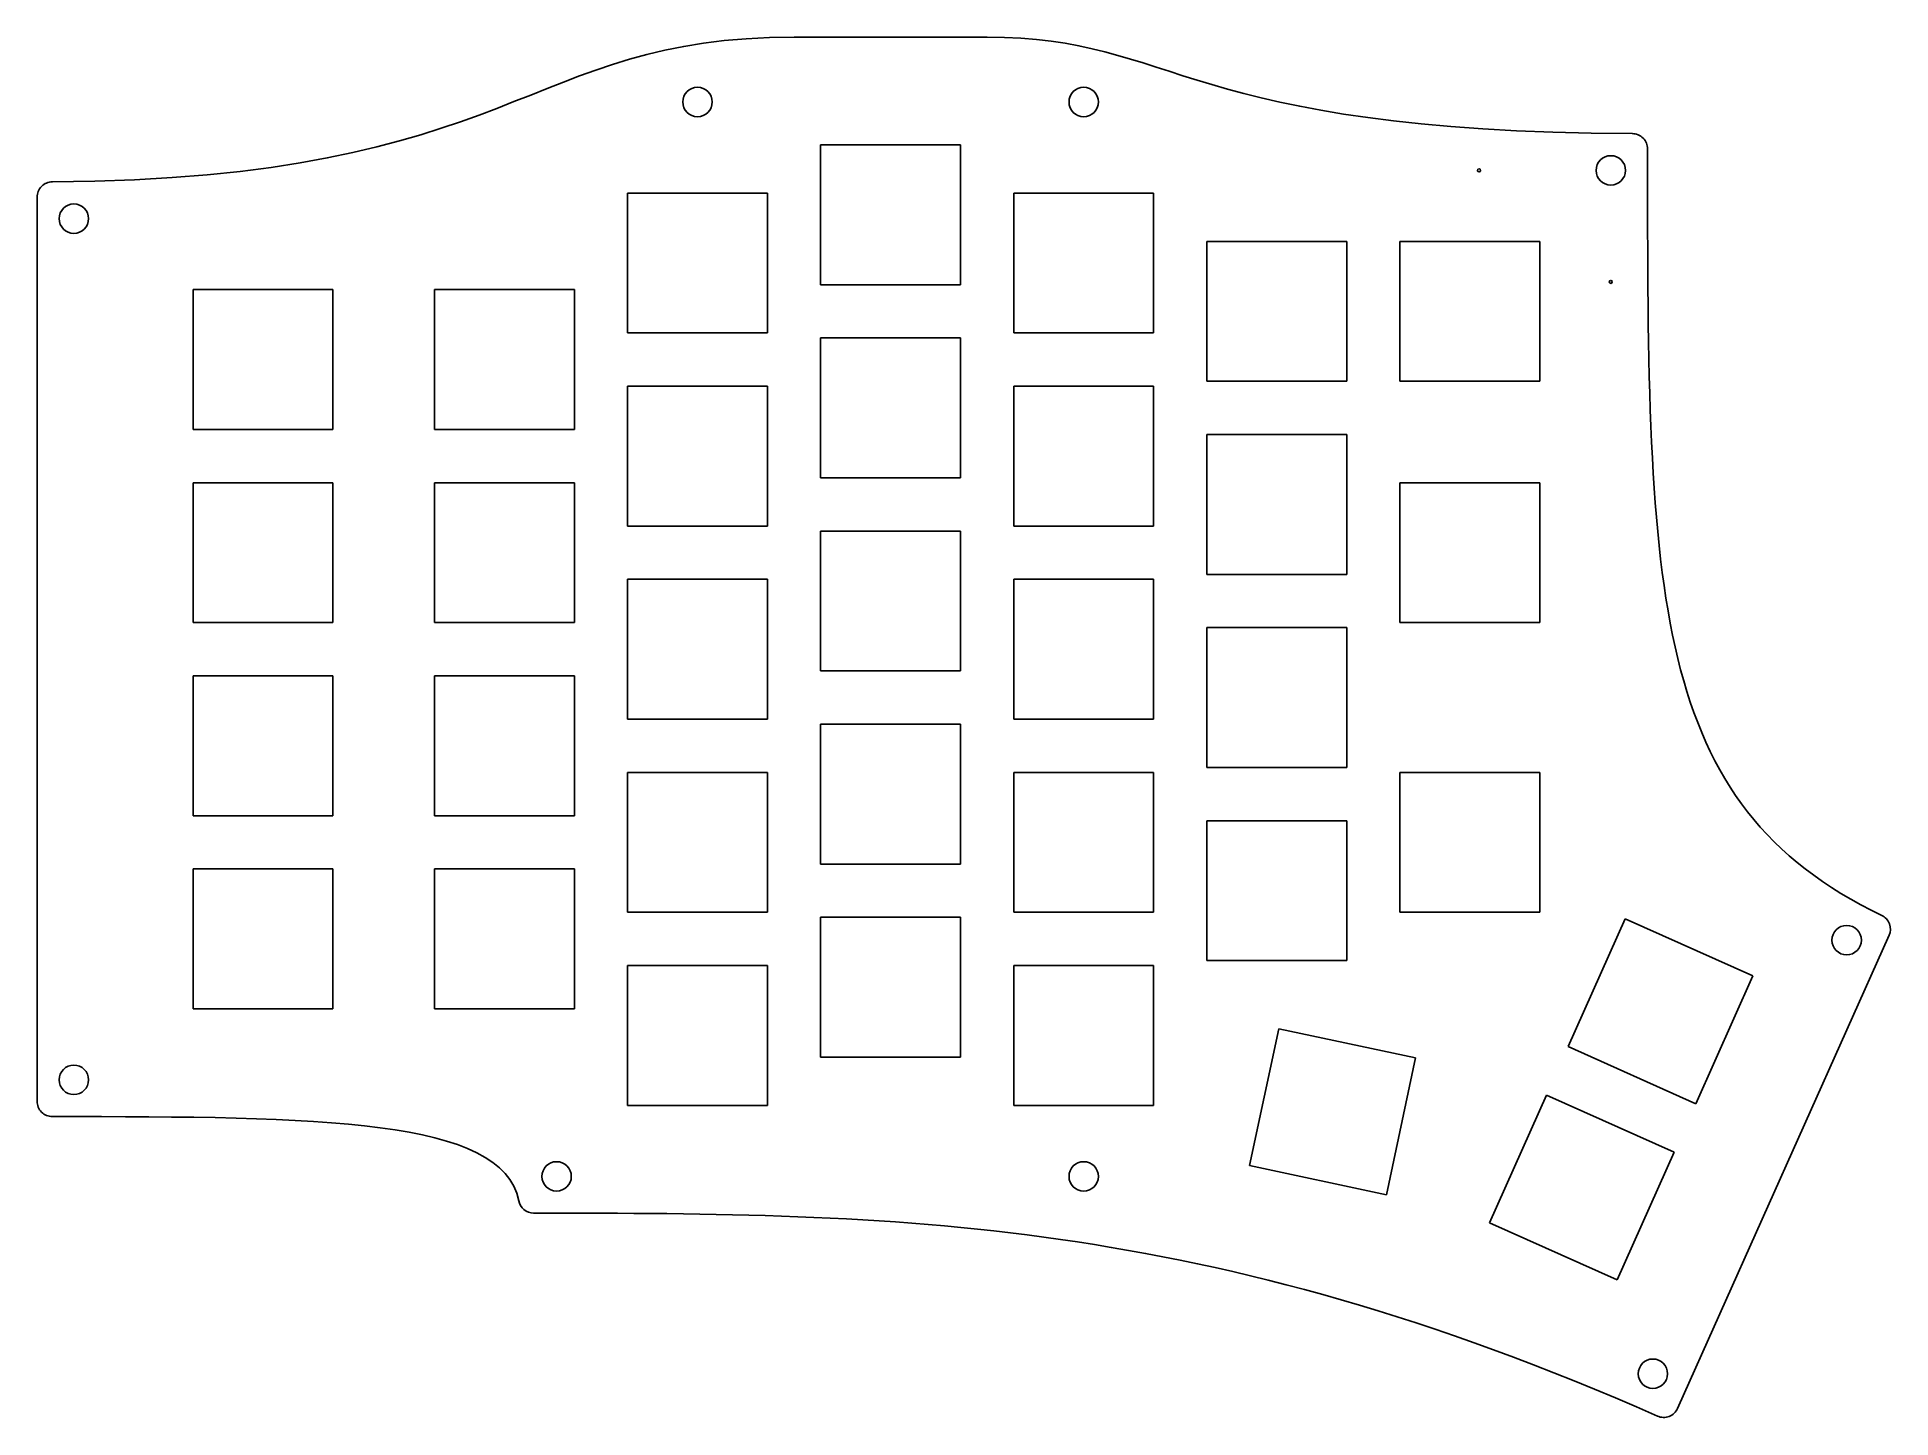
# Model space of a CAD drawing. Extents: x -8 to 175, y -38 to 98.
import ezdxf

# ---------------------------------------------------------------- set-up
doc = ezdxf.new("R2010")
doc.units = 0
doc.layers.add('Body001', color=7, linetype='CONTINUOUS')

msp = doc.modelspace()

# ---------------------------------------------------------------- linework, layer by layer
at = {"layer": 'Body001'}
for p, q in [((85.725, 98.4875), (66.675, 98.4875)), ((66.675, 98.4875), (66.675, 98.4875, 3)), ((85.725, 98.4875), (66.675, 98.4875)), ((85.725, 98.4875, 3), (66.675, 98.4875, 3)), ((85.725, 98.4875, 3), (66.675, 98.4875, 3)), ((66.675, 98.4875), (66.675, 98.4875, 3)), ((85.725, 98.4875), (85.725, 98.4875, 3)), ((85.725, 98.4875), (85.725, 98.4875, 3)), ((58.6, 92.085), (58.6, 92.085, 3)), ((58.6, 92.085), (58.6, 92.085, 3)), ((96.7, 92.085), (96.7, 92.085, 3)), ((96.7, 92.085), (96.7, 92.085, 3)), ((69.3, 74.0625), (69.3, 87.8625)), ((69.3, 87.8625), (83.1, 87.8625)), ((69.3, 74.0625, 3), (69.3, 87.8625, 3)), ((69.3, 87.8625, 3), (83.1, 87.8625, 3)), ((69.3, 74.0625, 3), (69.3, 87.8625, 3)), ((69.3, 87.8625, 3), (69.3, 87.8625)), ((69.3, 74.0625), (69.3, 87.8625)), ((69.3, 87.8625, 3), (83.1, 87.8625, 3)), ((69.3, 87.8625), (83.1, 87.8625)), ((69.3, 87.8625, 3), (69.3, 87.8625)), ((83.1, 87.8625), (83.1, 74.0625)), ((83.1, 87.8625, 3), (83.1, 74.0625, 3)), ((83.1, 87.8625, 3), (83.1, 87.8625)), ((83.1, 87.8625, 3), (83.1, 74.0625, 3)), ((83.1, 87.8625), (83.1, 74.0625)), ((83.1, 87.8625, 3), (83.1, 87.8625)), ((134.4, 85.3375), (134.4, 85.3375, 3)), ((134.4, 85.3375), (134.4, 85.3375, 3)), ((148.7, 85.3375), (148.7, 85.3375, 3)), ((148.7, 85.3375), (148.7, 85.3375, 3)), ((-8, 82.7048), (-8, -6.50005)), ((-8, 82.7048, 3), (-8, -6.50005, 3)), ((-8, 82.7048), (-8, -6.50005)), ((-8, 82.7048, 3), (-8, -6.50005, 3)), ((50.25, 83.1), (64.05, 83.1)), ((50.25, 69.3), (50.25, 83.1)), ((50.25, 83.1, 3), (64.05, 83.1, 3)), ((50.25, 69.3, 3), (50.25, 83.1, 3)), ((50.25, 83.1, 3), (64.05, 83.1, 3)), ((50.25, 83.1), (64.05, 83.1)), ((50.25, 83.1, 3), (50.25, 83.1)), ((50.25, 69.3, 3), (50.25, 83.1, 3)), ((50.25, 83.1, 3), (50.25, 83.1)), ((50.25, 69.3), (50.25, 83.1)), ((64.05, 83.1), (64.05, 69.3)), ((64.05, 83.1, 3), (64.05, 69.3, 3)), ((64.05, 83.1, 3), (64.05, 69.3, 3)), ((64.05, 83.1), (64.05, 69.3)), ((64.05, 83.1, 3), (64.05, 83.1)), ((64.05, 83.1, 3), (64.05, 83.1)), ((88.35, 83.1), (102.15, 83.1)), ((88.35, 69.3), (88.35, 83.1)), ((88.35, 83.1, 3), (102.15, 83.1, 3)), ((88.35, 69.3, 3), (88.35, 83.1, 3)), ((88.35, 83.1, 3), (102.15, 83.1, 3)), ((88.35, 83.1), (102.15, 83.1)), ((88.35, 83.1, 3), (88.35, 83.1)), ((88.35, 69.3, 3), (88.35, 83.1, 3)), ((88.35, 83.1, 3), (88.35, 83.1)), ((88.35, 69.3), (88.35, 83.1)), ((102.15, 83.1), (102.15, 69.3)), ((102.15, 83.1, 3), (102.15, 69.3, 3)), ((102.15, 83.1, 3), (102.15, 69.3, 3)), ((102.15, 83.1), (102.15, 69.3)), ((102.15, 83.1, 3), (102.15, 83.1)), ((102.15, 83.1, 3), (102.15, 83.1)), ((-2.925, 80.575), (-2.925, 80.575, 3)), ((-2.925, 80.575), (-2.925, 80.575, 3)), ((107.4, 78.3375), (107.4, 64.5375)), ((121.2, 78.3375), (107.4, 78.3375)), ((107.4, 78.3375, 3), (107.4, 64.5375, 3)), ((121.2, 78.3375, 3), (107.4, 78.3375, 3)), ((107.4, 78.3375, 3), (107.4, 64.5375, 3)), ((107.4, 78.3375), (107.4, 64.5375)), ((107.4, 78.3375, 3), (107.4, 78.3375)), ((121.2, 78.3375, 3), (107.4, 78.3375, 3)), ((107.4, 78.3375, 3), (107.4, 78.3375)), ((121.2, 78.3375), (107.4, 78.3375)), ((121.2, 64.5375), (121.2, 78.3375)), ((121.2, 64.5375, 3), (121.2, 78.3375, 3)), ((121.2, 64.5375, 3), (121.2, 78.3375, 3)), ((121.2, 78.3375, 3), (121.2, 78.3375)), ((121.2, 64.5375), (121.2, 78.3375)), ((121.2, 78.3375, 3), (121.2, 78.3375)), ((126.45, 64.5375), (126.45, 78.3375)), ((126.45, 78.3375), (140.25, 78.3375)), ((126.45, 64.5375, 3), (126.45, 78.3375, 3)), ((126.45, 78.3375, 3), (140.25, 78.3375, 3)), ((126.45, 64.5375, 3), (126.45, 78.3375, 3)), ((126.45, 78.3375, 3), (126.45, 78.3375)), ((126.45, 64.5375), (126.45, 78.3375)), ((126.45, 78.3375, 3), (140.25, 78.3375, 3)), ((126.45, 78.3375), (140.25, 78.3375)), ((126.45, 78.3375, 3), (126.45, 78.3375)), ((140.25, 78.3375), (140.25, 64.5375)), ((140.25, 78.3375, 3), (140.25, 64.5375, 3)), ((140.25, 78.3375, 3), (140.25, 78.3375)), ((140.25, 78.3375, 3), (140.25, 64.5375, 3)), ((140.25, 78.3375), (140.25, 64.5375)), ((140.25, 78.3375, 3), (140.25, 78.3375)), ((7.3875, 59.775), (7.3875, 73.575)), ((7.3875, 73.575), (21.1875, 73.575)), ((7.3875, 59.775, 3), (7.3875, 73.575, 3)), ((7.3875, 73.575, 3), (21.1875, 73.575, 3)), ((7.3875, 59.775, 3), (7.3875, 73.575, 3)), ((7.3875, 73.575, 3), (7.3875, 73.575)), ((7.3875, 59.775), (7.3875, 73.575)), ((7.3875, 73.575, 3), (21.1875, 73.575, 3)), ((7.3875, 73.575), (21.1875, 73.575)), ((7.3875, 73.575, 3), (7.3875, 73.575)), ((21.1875, 73.575), (21.1875, 59.775)), ((21.1875, 73.575, 3), (21.1875, 59.775, 3)), ((21.1875, 73.575, 3), (21.1875, 59.775, 3)), ((21.1875, 73.575), (21.1875, 59.775)), ((21.1875, 73.575, 3), (21.1875, 73.575)), ((21.1875, 73.575, 3), (21.1875, 73.575)), ((31.2, 59.775), (31.2, 73.575)), ((31.2, 73.575), (45, 73.575)), ((31.2, 59.775, 3), (31.2, 73.575, 3)), ((31.2, 73.575, 3), (45, 73.575, 3)), ((31.2, 59.775, 3), (31.2, 73.575, 3)), ((31.2, 73.575, 3), (31.2, 73.575)), ((31.2, 59.775), (31.2, 73.575)), ((31.2, 73.575, 3), (45, 73.575, 3)), ((31.2, 73.575), (45, 73.575)), ((31.2, 73.575, 3), (31.2, 73.575)), ((45, 73.575), (45, 59.775)), ((45, 73.575, 3), (45, 59.775, 3)), ((45, 73.575, 3), (45, 73.575)), ((45, 73.575, 3), (45, 59.775, 3)), ((45, 73.575), (45, 59.775)), ((45, 73.575, 3), (45, 73.575)), ((83.1, 74.0625), (69.3, 74.0625)), ((83.1, 74.0625, 3), (69.3, 74.0625, 3)), ((69.3, 74.0625, 3), (69.3, 74.0625)), ((83.1, 74.0625, 3), (69.3, 74.0625, 3)), ((69.3, 74.0625, 3), (69.3, 74.0625)), ((83.1, 74.0625), (69.3, 74.0625)), ((83.1, 74.0625, 3), (83.1, 74.0625)), ((83.1, 74.0625, 3), (83.1, 74.0625)), ((147.4, 74.3375), (147.4, 74.3375, 3)), ((147.4, 74.3375), (147.4, 74.3375, 3)), ((64.05, 69.3), (50.25, 69.3)), ((64.05, 69.3, 3), (50.25, 69.3, 3)), ((64.05, 69.3, 3), (50.25, 69.3, 3)), ((50.25, 69.3, 3), (50.25, 69.3)), ((64.05, 69.3), (50.25, 69.3)), ((50.25, 69.3, 3), (50.25, 69.3)), ((64.05, 69.3, 3), (64.05, 69.3)), ((64.05, 69.3, 3), (64.05, 69.3)), ((69.3, 55.0125), (69.3, 68.8125)), ((69.3, 68.8125), (83.1, 68.8125)), ((69.3, 55.0125, 3), (69.3, 68.8125, 3)), ((69.3, 68.8125, 3), (83.1, 68.8125, 3)), ((69.3, 55.0125, 3), (69.3, 68.8125, 3)), ((69.3, 68.8125, 3), (69.3, 68.8125)), ((69.3, 55.0125), (69.3, 68.8125)), ((69.3, 68.8125, 3), (83.1, 68.8125, 3)), ((69.3, 68.8125), (83.1, 68.8125)), ((69.3, 68.8125, 3), (69.3, 68.8125)), ((83.1, 68.8125), (83.1, 55.0125)), ((83.1, 68.8125, 3), (83.1, 55.0125, 3)), ((83.1, 68.8125, 3), (83.1, 68.8125)), ((83.1, 68.8125, 3), (83.1, 55.0125, 3)), ((83.1, 68.8125), (83.1, 55.0125)), ((83.1, 68.8125, 3), (83.1, 68.8125)), ((102.15, 69.3), (88.35, 69.3)), ((102.15, 69.3, 3), (88.35, 69.3, 3)), ((102.15, 69.3, 3), (88.35, 69.3, 3)), ((88.35, 69.3, 3), (88.35, 69.3)), ((102.15, 69.3), (88.35, 69.3)), ((88.35, 69.3, 3), (88.35, 69.3)), ((102.15, 69.3, 3), (102.15, 69.3)), ((102.15, 69.3, 3), (102.15, 69.3)), ((50.25, 64.05), (64.05, 64.05)), ((50.25, 50.25), (50.25, 64.05)), ((50.25, 64.05, 3), (64.05, 64.05, 3)), ((50.25, 50.25, 3), (50.25, 64.05, 3)), ((50.25, 64.05, 3), (64.05, 64.05, 3)), ((50.25, 64.05), (64.05, 64.05)), ((50.25, 64.05, 3), (50.25, 64.05)), ((50.25, 50.25, 3), (50.25, 64.05, 3)), ((50.25, 64.05, 3), (50.25, 64.05)), ((50.25, 50.25), (50.25, 64.05)), ((64.05, 64.05), (64.05, 50.25)), ((64.05, 64.05, 3), (64.05, 50.25, 3)), ((64.05, 64.05, 3), (64.05, 50.25, 3)), ((64.05, 64.05), (64.05, 50.25)), ((64.05, 64.05, 3), (64.05, 64.05)), ((64.05, 64.05, 3), (64.05, 64.05)), ((88.35, 64.05), (88.35, 50.25)), ((102.15, 64.05), (88.35, 64.05)), ((88.35, 64.05, 3), (88.35, 50.25, 3)), ((102.15, 64.05, 3), (88.35, 64.05, 3)), ((88.35, 64.05, 3), (88.35, 50.25, 3)), ((88.35, 64.05), (88.35, 50.25)), ((88.35, 64.05, 3), (88.35, 64.05)), ((102.15, 64.05, 3), (88.35, 64.05, 3)), ((88.35, 64.05, 3), (88.35, 64.05)), ((102.15, 64.05), (88.35, 64.05)), ((102.15, 50.25), (102.15, 64.05)), ((102.15, 50.25, 3), (102.15, 64.05, 3)), ((102.15, 50.25, 3), (102.15, 64.05, 3)), ((102.15, 64.05, 3), (102.15, 64.05)), ((102.15, 50.25), (102.15, 64.05)), ((102.15, 64.05, 3), (102.15, 64.05)), ((107.4, 64.5375), (121.2, 64.5375)), ((107.4, 64.5375, 3), (121.2, 64.5375, 3)), ((107.4, 64.5375, 3), (121.2, 64.5375, 3)), ((107.4, 64.5375), (121.2, 64.5375)), ((107.4, 64.5375, 3), (107.4, 64.5375)), ((107.4, 64.5375, 3), (107.4, 64.5375)), ((121.2, 64.5375, 3), (121.2, 64.5375)), ((121.2, 64.5375, 3), (121.2, 64.5375)), ((140.25, 64.5375), (126.45, 64.5375)), ((140.25, 64.5375, 3), (126.45, 64.5375, 3)), ((126.45, 64.5375, 3), (126.45, 64.5375)), ((140.25, 64.5375, 3), (126.45, 64.5375, 3)), ((126.45, 64.5375, 3), (126.45, 64.5375)), ((140.25, 64.5375), (126.45, 64.5375)), ((140.25, 64.5375, 3), (140.25, 64.5375)), ((140.25, 64.5375, 3), (140.25, 64.5375)), ((21.1875, 59.775), (7.3875, 59.775)), ((21.1875, 59.775, 3), (7.3875, 59.775, 3)), ((7.3875, 59.775, 3), (7.3875, 59.775)), ((21.1875, 59.775, 3), (7.3875, 59.775, 3)), ((7.3875, 59.775, 3), (7.3875, 59.775)), ((21.1875, 59.775), (7.3875, 59.775)), ((21.1875, 59.775, 3), (21.1875, 59.775)), ((21.1875, 59.775, 3), (21.1875, 59.775)), ((45, 59.775), (31.2, 59.775)), ((45, 59.775, 3), (31.2, 59.775, 3)), ((31.2, 59.775, 3), (31.2, 59.775)), ((45, 59.775, 3), (31.2, 59.775, 3)), ((31.2, 59.775, 3), (31.2, 59.775)), ((45, 59.775), (31.2, 59.775)), ((45, 59.775, 3), (45, 59.775)), ((45, 59.775, 3), (45, 59.775)), ((107.4, 59.2875), (107.4, 45.4875)), ((121.2, 59.2875), (107.4, 59.2875)), ((107.4, 59.2875, 3), (107.4, 45.4875, 3)), ((121.2, 59.2875, 3), (107.4, 59.2875, 3)), ((107.4, 59.2875, 3), (107.4, 45.4875, 3)), ((107.4, 59.2875), (107.4, 45.4875)), ((107.4, 59.2875, 3), (107.4, 59.2875)), ((121.2, 59.2875, 3), (107.4, 59.2875, 3)), ((107.4, 59.2875, 3), (107.4, 59.2875)), ((121.2, 59.2875), (107.4, 59.2875)), ((121.2, 45.4875), (121.2, 59.2875)), ((121.2, 45.4875, 3), (121.2, 59.2875, 3)), ((121.2, 45.4875, 3), (121.2, 59.2875, 3)), ((121.2, 59.2875, 3), (121.2, 59.2875)), ((121.2, 45.4875), (121.2, 59.2875)), ((121.2, 59.2875, 3), (121.2, 59.2875)), ((83.1, 55.0125), (69.3, 55.0125)), ((83.1, 55.0125, 3), (69.3, 55.0125, 3)), ((69.3, 55.0125, 3), (69.3, 55.0125)), ((83.1, 55.0125, 3), (69.3, 55.0125, 3)), ((69.3, 55.0125, 3), (69.3, 55.0125)), ((83.1, 55.0125), (69.3, 55.0125)), ((83.1, 55.0125, 3), (83.1, 55.0125)), ((83.1, 55.0125, 3), (83.1, 55.0125)), ((7.3875, 40.725), (7.3875, 54.525)), ((7.3875, 54.525), (21.1875, 54.525)), ((7.3875, 40.725, 3), (7.3875, 54.525, 3)), ((7.3875, 54.525, 3), (21.1875, 54.525, 3)), ((7.3875, 40.725, 3), (7.3875, 54.525, 3)), ((7.3875, 54.525, 3), (7.3875, 54.525)), ((7.3875, 40.725), (7.3875, 54.525)), ((7.3875, 54.525, 3), (21.1875, 54.525, 3)), ((7.3875, 54.525), (21.1875, 54.525)), ((7.3875, 54.525, 3), (7.3875, 54.525)), ((21.1875, 54.525), (21.1875, 40.725)), ((21.1875, 54.525, 3), (21.1875, 40.725, 3)), ((21.1875, 54.525, 3), (21.1875, 40.725, 3)), ((21.1875, 54.525), (21.1875, 40.725)), ((21.1875, 54.525, 3), (21.1875, 54.525)), ((21.1875, 54.525, 3), (21.1875, 54.525)), ((45, 54.525), (31.2, 54.525)), ((31.2, 54.525), (31.2, 40.725)), ((45, 54.525, 3), (31.2, 54.525, 3)), ((31.2, 54.525, 3), (31.2, 40.725, 3)), ((45, 54.525, 3), (31.2, 54.525, 3)), ((31.2, 54.525, 3), (31.2, 54.525)), ((45, 54.525), (31.2, 54.525)), ((31.2, 54.525, 3), (31.2, 40.725, 3)), ((31.2, 54.525), (31.2, 40.725)), ((31.2, 54.525, 3), (31.2, 54.525)), ((45, 40.725), (45, 54.525)), ((45, 40.725, 3), (45, 54.525, 3)), ((45, 54.525, 3), (45, 54.525)), ((45, 40.725, 3), (45, 54.525, 3)), ((45, 54.525, 3), (45, 54.525)), ((45, 40.725), (45, 54.525)), ((126.45, 40.725), (126.45, 54.525)), ((126.45, 54.525), (140.25, 54.525)), ((126.45, 40.725, 3), (126.45, 54.525, 3)), ((126.45, 54.525, 3), (140.25, 54.525, 3)), ((126.45, 40.725, 3), (126.45, 54.525, 3)), ((126.45, 54.525, 3), (126.45, 54.525)), ((126.45, 40.725), (126.45, 54.525)), ((126.45, 54.525, 3), (140.25, 54.525, 3)), ((126.45, 54.525), (140.25, 54.525)), ((126.45, 54.525, 3), (126.45, 54.525)), ((140.25, 54.525), (140.25, 40.725)), ((140.25, 54.525, 3), (140.25, 40.725, 3)), ((140.25, 54.525, 3), (140.25, 54.525)), ((140.25, 54.525, 3), (140.25, 40.725, 3)), ((140.25, 54.525), (140.25, 40.725)), ((140.25, 54.525, 3), (140.25, 54.525)), ((64.05, 50.25), (50.25, 50.25)), ((64.05, 50.25, 3), (50.25, 50.25, 3)), ((64.05, 50.25, 3), (50.25, 50.25, 3)), ((50.25, 50.25, 3), (50.25, 50.25)), ((64.05, 50.25), (50.25, 50.25)), ((50.25, 50.25, 3), (50.25, 50.25)), ((64.05, 50.25, 3), (64.05, 50.25)), ((64.05, 50.25, 3), (64.05, 50.25)), ((83.1, 49.7625), (69.3, 49.7625)), ((69.3, 49.7625), (69.3, 35.9625)), ((83.1, 49.7625, 3), (69.3, 49.7625, 3)), ((69.3, 49.7625, 3), (69.3, 35.9625, 3)), ((83.1, 49.7625, 3), (69.3, 49.7625, 3)), ((69.3, 49.7625, 3), (69.3, 49.7625)), ((83.1, 49.7625), (69.3, 49.7625)), ((69.3, 49.7625, 3), (69.3, 35.9625, 3)), ((69.3, 49.7625), (69.3, 35.9625)), ((69.3, 49.7625, 3), (69.3, 49.7625)), ((83.1, 35.9625), (83.1, 49.7625)), ((83.1, 35.9625, 3), (83.1, 49.7625, 3)), ((83.1, 49.7625, 3), (83.1, 49.7625)), ((83.1, 35.9625, 3), (83.1, 49.7625, 3)), ((83.1, 49.7625, 3), (83.1, 49.7625)), ((83.1, 35.9625), (83.1, 49.7625)), ((88.35, 50.25), (102.15, 50.25)), ((88.35, 50.25, 3), (102.15, 50.25, 3)), ((88.35, 50.25, 3), (102.15, 50.25, 3)), ((88.35, 50.25), (102.15, 50.25)), ((88.35, 50.25, 3), (88.35, 50.25)), ((88.35, 50.25, 3), (88.35, 50.25)), ((102.15, 50.25, 3), (102.15, 50.25)), ((102.15, 50.25, 3), (102.15, 50.25)), ((50.25, 45), (64.05, 45)), ((50.25, 31.2), (50.25, 45)), ((50.25, 45, 3), (64.05, 45, 3)), ((50.25, 31.2, 3), (50.25, 45, 3)), ((50.25, 45, 3), (64.05, 45, 3)), ((50.25, 45), (64.05, 45)), ((50.25, 45, 3), (50.25, 45)), ((50.25, 31.2, 3), (50.25, 45, 3)), ((50.25, 45, 3), (50.25, 45)), ((50.25, 31.2), (50.25, 45)), ((64.05, 45), (64.05, 31.2)), ((64.05, 45, 3), (64.05, 31.2, 3)), ((64.05, 45, 3), (64.05, 31.2, 3)), ((64.05, 45), (64.05, 31.2)), ((64.05, 45, 3), (64.05, 45)), ((64.05, 45, 3), (64.05, 45)), ((88.35, 45), (102.15, 45)), ((88.35, 31.2), (88.35, 45)), ((88.35, 45, 3), (102.15, 45, 3)), ((88.35, 31.2, 3), (88.35, 45, 3)), ((88.35, 45, 3), (102.15, 45, 3)), ((88.35, 45), (102.15, 45)), ((88.35, 45, 3), (88.35, 45)), ((88.35, 31.2, 3), (88.35, 45, 3)), ((88.35, 45, 3), (88.35, 45)), ((88.35, 31.2), (88.35, 45)), ((102.15, 45), (102.15, 31.2)), ((102.15, 45, 3), (102.15, 31.2, 3)), ((102.15, 45, 3), (102.15, 31.2, 3)), ((102.15, 45), (102.15, 31.2)), ((102.15, 45, 3), (102.15, 45)), ((102.15, 45, 3), (102.15, 45)), ((107.4, 45.4875), (121.2, 45.4875)), ((107.4, 45.4875, 3), (121.2, 45.4875, 3)), ((107.4, 45.4875, 3), (121.2, 45.4875, 3)), ((107.4, 45.4875), (121.2, 45.4875)), ((107.4, 45.4875, 3), (107.4, 45.4875)), ((107.4, 45.4875, 3), (107.4, 45.4875)), ((121.2, 45.4875, 3), (121.2, 45.4875)), ((121.2, 45.4875, 3), (121.2, 45.4875)), ((21.1875, 40.725), (7.3875, 40.725)), ((21.1875, 40.725, 3), (7.3875, 40.725, 3)), ((7.3875, 40.725, 3), (7.3875, 40.725)), ((21.1875, 40.725, 3), (7.3875, 40.725, 3)), ((7.3875, 40.725, 3), (7.3875, 40.725)), ((21.1875, 40.725), (7.3875, 40.725)), ((21.1875, 40.725, 3), (21.1875, 40.725)), ((21.1875, 40.725, 3), (21.1875, 40.725)), ((31.2, 40.725), (45, 40.725)), ((31.2, 40.725, 3), (45, 40.725, 3)), ((31.2, 40.725, 3), (31.2, 40.725)), ((31.2, 40.725, 3), (45, 40.725, 3)), ((31.2, 40.725), (45, 40.725)), ((31.2, 40.725, 3), (31.2, 40.725)), ((45, 40.725, 3), (45, 40.725)), ((45, 40.725, 3), (45, 40.725)), ((107.4, 40.2375), (121.2, 40.2375)), ((107.4, 26.4375), (107.4, 40.2375)), ((107.4, 40.2375, 3), (121.2, 40.2375, 3)), ((107.4, 26.4375, 3), (107.4, 40.2375, 3)), ((107.4, 40.2375, 3), (121.2, 40.2375, 3)), ((107.4, 40.2375), (121.2, 40.2375)), ((107.4, 40.2375, 3), (107.4, 40.2375)), ((107.4, 26.4375, 3), (107.4, 40.2375, 3)), ((107.4, 40.2375, 3), (107.4, 40.2375)), ((107.4, 26.4375), (107.4, 40.2375)), ((121.2, 40.2375), (121.2, 26.4375)), ((121.2, 40.2375, 3), (121.2, 26.4375, 3)), ((121.2, 40.2375, 3), (121.2, 26.4375, 3)), ((121.2, 40.2375), (121.2, 26.4375)), ((121.2, 40.2375, 3), (121.2, 40.2375)), ((121.2, 40.2375, 3), (121.2, 40.2375)), ((140.25, 40.725), (126.45, 40.725)), ((140.25, 40.725, 3), (126.45, 40.725, 3)), ((126.45, 40.725, 3), (126.45, 40.725)), ((140.25, 40.725, 3), (126.45, 40.725, 3)), ((126.45, 40.725, 3), (126.45, 40.725)), ((140.25, 40.725), (126.45, 40.725)), ((140.25, 40.725, 3), (140.25, 40.725)), ((140.25, 40.725, 3), (140.25, 40.725)), ((7.3875, 21.675), (7.3875, 35.475)), ((7.3875, 35.475), (21.1875, 35.475)), ((7.3875, 21.675, 3), (7.3875, 35.475, 3)), ((7.3875, 35.475, 3), (21.1875, 35.475, 3)), ((7.3875, 21.675, 3), (7.3875, 35.475, 3)), ((7.3875, 35.475, 3), (7.3875, 35.475)), ((7.3875, 21.675), (7.3875, 35.475)), ((7.3875, 35.475, 3), (21.1875, 35.475, 3)), ((7.3875, 35.475), (21.1875, 35.475)), ((7.3875, 35.475, 3), (7.3875, 35.475)), ((21.1875, 35.475), (21.1875, 21.675)), ((21.1875, 35.475, 3), (21.1875, 21.675, 3)), ((21.1875, 35.475, 3), (21.1875, 21.675, 3)), ((21.1875, 35.475), (21.1875, 21.675)), ((21.1875, 35.475, 3), (21.1875, 35.475)), ((21.1875, 35.475, 3), (21.1875, 35.475)), ((31.2, 21.675), (31.2, 35.475)), ((31.2, 35.475), (45, 35.475)), ((31.2, 21.675, 3), (31.2, 35.475, 3)), ((31.2, 35.475, 3), (45, 35.475, 3)), ((31.2, 21.675, 3), (31.2, 35.475, 3)), ((31.2, 35.475, 3), (31.2, 35.475)), ((31.2, 21.675), (31.2, 35.475)), ((31.2, 35.475, 3), (45, 35.475, 3)), ((31.2, 35.475), (45, 35.475)), ((31.2, 35.475, 3), (31.2, 35.475)), ((45, 35.475), (45, 21.675)), ((45, 35.475, 3), (45, 21.675, 3)), ((45, 35.475, 3), (45, 35.475)), ((45, 35.475, 3), (45, 21.675, 3)), ((45, 35.475), (45, 21.675)), ((45, 35.475, 3), (45, 35.475)), ((69.3, 35.9625), (83.1, 35.9625)), ((69.3, 35.9625, 3), (83.1, 35.9625, 3)), ((69.3, 35.9625, 3), (69.3, 35.9625)), ((69.3, 35.9625, 3), (83.1, 35.9625, 3)), ((69.3, 35.9625), (83.1, 35.9625)), ((69.3, 35.9625, 3), (69.3, 35.9625)), ((83.1, 35.9625, 3), (83.1, 35.9625)), ((83.1, 35.9625, 3), (83.1, 35.9625)), ((64.05, 31.2), (50.25, 31.2)), ((64.05, 31.2, 3), (50.25, 31.2, 3)), ((64.05, 31.2, 3), (50.25, 31.2, 3)), ((50.25, 31.2, 3), (50.25, 31.2)), ((64.05, 31.2), (50.25, 31.2)), ((50.25, 31.2, 3), (50.25, 31.2)), ((64.05, 31.2, 3), (64.05, 31.2)), ((64.05, 31.2, 3), (64.05, 31.2)), ((102.15, 31.2), (88.35, 31.2)), ((102.15, 31.2, 3), (88.35, 31.2, 3)), ((102.15, 31.2, 3), (88.35, 31.2, 3)), ((88.35, 31.2, 3), (88.35, 31.2)), ((102.15, 31.2), (88.35, 31.2)), ((88.35, 31.2, 3), (88.35, 31.2)), ((102.15, 31.2, 3), (102.15, 31.2)), ((102.15, 31.2, 3), (102.15, 31.2)), ((69.3, 16.9125), (69.3, 30.7125)), ((69.3, 30.7125), (83.1, 30.7125)), ((69.3, 16.9125, 3), (69.3, 30.7125, 3)), ((69.3, 30.7125, 3), (83.1, 30.7125, 3)), ((69.3, 16.9125, 3), (69.3, 30.7125, 3)), ((69.3, 30.7125, 3), (69.3, 30.7125)), ((69.3, 16.9125), (69.3, 30.7125)), ((69.3, 30.7125, 3), (83.1, 30.7125, 3)), ((69.3, 30.7125), (83.1, 30.7125)), ((69.3, 30.7125, 3), (69.3, 30.7125)), ((83.1, 30.7125), (83.1, 16.9125)), ((83.1, 30.7125, 3), (83.1, 16.9125, 3)), ((83.1, 30.7125, 3), (83.1, 30.7125)), ((83.1, 30.7125, 3), (83.1, 16.9125, 3)), ((83.1, 30.7125), (83.1, 16.9125)), ((83.1, 30.7125, 3), (83.1, 30.7125)), ((50.25, 25.95), (64.05, 25.95)), ((50.25, 12.15), (50.25, 25.95)), ((50.25, 25.95, 3), (64.05, 25.95, 3)), ((50.25, 12.15, 3), (50.25, 25.95, 3)), ((50.25, 25.95, 3), (64.05, 25.95, 3)), ((50.25, 25.95), (64.05, 25.95)), ((50.25, 25.95, 3), (50.25, 25.95)), ((50.25, 12.15, 3), (50.25, 25.95, 3)), ((50.25, 25.95, 3), (50.25, 25.95)), ((50.25, 12.15), (50.25, 25.95)), ((64.05, 25.95), (64.05, 12.15)), ((64.05, 25.95, 3), (64.05, 12.15, 3)), ((64.05, 25.95, 3), (64.05, 12.15, 3)), ((64.05, 25.95), (64.05, 12.15)), ((64.05, 25.95, 3), (64.05, 25.95)), ((64.05, 25.95, 3), (64.05, 25.95)), ((88.35, 25.95), (102.15, 25.95)), ((88.35, 12.15), (88.35, 25.95)), ((88.35, 25.95, 3), (102.15, 25.95, 3)), ((88.35, 12.15, 3), (88.35, 25.95, 3)), ((88.35, 25.95, 3), (102.15, 25.95, 3)), ((88.35, 25.95), (102.15, 25.95)), ((88.35, 25.95, 3), (88.35, 25.95)), ((88.35, 12.15, 3), (88.35, 25.95, 3)), ((88.35, 25.95, 3), (88.35, 25.95)), ((88.35, 12.15), (88.35, 25.95)), ((102.15, 25.95), (102.15, 12.15)), ((102.15, 25.95, 3), (102.15, 12.15, 3)), ((102.15, 25.95, 3), (102.15, 12.15, 3)), ((102.15, 25.95), (102.15, 12.15)), ((102.15, 25.95, 3), (102.15, 25.95)), ((102.15, 25.95, 3), (102.15, 25.95)), ((121.2, 26.4375), (107.4, 26.4375)), ((121.2, 26.4375, 3), (107.4, 26.4375, 3)), ((121.2, 26.4375, 3), (107.4, 26.4375, 3)), ((107.4, 26.4375, 3), (107.4, 26.4375)), ((121.2, 26.4375), (107.4, 26.4375)), ((107.4, 26.4375, 3), (107.4, 26.4375)), ((121.2, 26.4375, 3), (121.2, 26.4375)), ((121.2, 26.4375, 3), (121.2, 26.4375)), ((126.45, 12.15), (126.45, 25.95)), ((126.45, 25.95), (140.25, 25.95)), ((126.45, 12.15, 3), (126.45, 25.95, 3)), ((126.45, 25.95, 3), (140.25, 25.95, 3)), ((126.45, 12.15, 3), (126.45, 25.95, 3)), ((126.45, 25.95, 3), (126.45, 25.95)), ((126.45, 12.15), (126.45, 25.95)), ((126.45, 25.95, 3), (140.25, 25.95, 3)), ((126.45, 25.95), (140.25, 25.95)), ((126.45, 25.95, 3), (126.45, 25.95)), ((140.25, 25.95), (140.25, 12.15)), ((140.25, 25.95, 3), (140.25, 12.15, 3)), ((140.25, 25.95, 3), (140.25, 25.95)), ((140.25, 25.95, 3), (140.25, 12.15, 3)), ((140.25, 25.95), (140.25, 12.15)), ((140.25, 25.95, 3), (140.25, 25.95)), ((21.1875, 21.675), (7.3875, 21.675)), ((21.1875, 21.675, 3), (7.3875, 21.675, 3)), ((7.3875, 21.675, 3), (7.3875, 21.675)), ((21.1875, 21.675, 3), (7.3875, 21.675, 3)), ((7.3875, 21.675, 3), (7.3875, 21.675)), ((21.1875, 21.675), (7.3875, 21.675)), ((21.1875, 21.675, 3), (21.1875, 21.675)), ((21.1875, 21.675, 3), (21.1875, 21.675)), ((45, 21.675), (31.2, 21.675)), ((45, 21.675, 3), (31.2, 21.675, 3)), ((31.2, 21.675, 3), (31.2, 21.675)), ((45, 21.675, 3), (31.2, 21.675, 3)), ((31.2, 21.675, 3), (31.2, 21.675)), ((45, 21.675), (31.2, 21.675)), ((45, 21.675, 3), (45, 21.675)), ((45, 21.675, 3), (45, 21.675)), ((107.4, 21.1875), (107.4, 7.3875)), ((121.2, 21.1875), (107.4, 21.1875)), ((107.4, 21.1875, 3), (107.4, 7.3875, 3)), ((121.2, 21.1875, 3), (107.4, 21.1875, 3)), ((107.4, 21.1875, 3), (107.4, 7.3875, 3)), ((107.4, 21.1875), (107.4, 7.3875)), ((107.4, 21.1875, 3), (107.4, 21.1875)), ((121.2, 21.1875, 3), (107.4, 21.1875, 3)), ((107.4, 21.1875, 3), (107.4, 21.1875)), ((121.2, 21.1875), (107.4, 21.1875)), ((121.2, 7.3875), (121.2, 21.1875)), ((121.2, 7.3875, 3), (121.2, 21.1875, 3)), ((121.2, 7.3875, 3), (121.2, 21.1875, 3)), ((121.2, 21.1875, 3), (121.2, 21.1875)), ((121.2, 7.3875), (121.2, 21.1875)), ((121.2, 21.1875, 3), (121.2, 21.1875)), ((83.1, 16.9125), (69.3, 16.9125)), ((83.1, 16.9125, 3), (69.3, 16.9125, 3)), ((69.3, 16.9125, 3), (69.3, 16.9125)), ((83.1, 16.9125, 3), (69.3, 16.9125, 3)), ((69.3, 16.9125, 3), (69.3, 16.9125)), ((83.1, 16.9125), (69.3, 16.9125)), ((83.1, 16.9125, 3), (83.1, 16.9125)), ((83.1, 16.9125, 3), (83.1, 16.9125)), ((7.3875, 2.625), (7.3875, 16.425)), ((7.3875, 16.425), (21.1875, 16.425)), ((7.3875, 2.625, 3), (7.3875, 16.425, 3)), ((7.3875, 16.425, 3), (21.1875, 16.425, 3)), ((7.3875, 2.625, 3), (7.3875, 16.425, 3)), ((7.3875, 16.425, 3), (7.3875, 16.425)), ((7.3875, 2.625), (7.3875, 16.425)), ((7.3875, 16.425, 3), (21.1875, 16.425, 3)), ((7.3875, 16.425), (21.1875, 16.425)), ((7.3875, 16.425, 3), (7.3875, 16.425)), ((21.1875, 16.425), (21.1875, 2.625)), ((21.1875, 16.425, 3), (21.1875, 2.625, 3)), ((21.1875, 16.425, 3), (21.1875, 2.625, 3)), ((21.1875, 16.425), (21.1875, 2.625)), ((21.1875, 16.425, 3), (21.1875, 16.425)), ((21.1875, 16.425, 3), (21.1875, 16.425)), ((45, 16.425), (31.2, 16.425)), ((31.2, 16.425), (31.2, 2.625)), ((45, 16.425, 3), (31.2, 16.425, 3)), ((31.2, 16.425, 3), (31.2, 2.625, 3)), ((45, 16.425, 3), (31.2, 16.425, 3)), ((31.2, 16.425, 3), (31.2, 16.425)), ((45, 16.425), (31.2, 16.425)), ((31.2, 16.425, 3), (31.2, 2.625, 3)), ((31.2, 16.425), (31.2, 2.625)), ((31.2, 16.425, 3), (31.2, 16.425)), ((45, 2.625), (45, 16.425)), ((45, 2.625, 3), (45, 16.425, 3)), ((45, 16.425, 3), (45, 16.425)), ((45, 2.625, 3), (45, 16.425, 3)), ((45, 16.425, 3), (45, 16.425)), ((45, 2.625), (45, 16.425)), ((64.05, 12.15), (50.25, 12.15)), ((64.05, 12.15, 3), (50.25, 12.15, 3)), ((64.05, 12.15, 3), (50.25, 12.15, 3)), ((50.25, 12.15, 3), (50.25, 12.15)), ((64.05, 12.15), (50.25, 12.15)), ((50.25, 12.15, 3), (50.25, 12.15)), ((64.05, 12.15, 3), (64.05, 12.15)), ((64.05, 12.15, 3), (64.05, 12.15)), ((69.3, -2.1375), (69.3, 11.6625)), ((69.3, 11.6625), (83.1, 11.6625)), ((69.3, -2.1375, 3), (69.3, 11.6625, 3)), ((69.3, 11.6625, 3), (83.1, 11.6625, 3)), ((69.3, -2.1375, 3), (69.3, 11.6625, 3)), ((69.3, 11.6625, 3), (69.3, 11.6625)), ((69.3, -2.1375), (69.3, 11.6625)), ((69.3, 11.6625, 3), (83.1, 11.6625, 3)), ((69.3, 11.6625), (83.1, 11.6625)), ((69.3, 11.6625, 3), (69.3, 11.6625)), ((83.1, 11.6625), (83.1, -2.1375)), ((83.1, 11.6625, 3), (83.1, -2.1375, 3)), ((83.1, 11.6625, 3), (83.1, 11.6625)), ((83.1, 11.6625, 3), (83.1, -2.1375, 3)), ((83.1, 11.6625), (83.1, -2.1375)), ((83.1, 11.6625, 3), (83.1, 11.6625)), ((102.15, 12.15), (88.35, 12.15)), ((102.15, 12.15, 3), (88.35, 12.15, 3)), ((102.15, 12.15, 3), (88.35, 12.15, 3)), ((88.35, 12.15, 3), (88.35, 12.15)), ((102.15, 12.15), (88.35, 12.15)), ((88.35, 12.15, 3), (88.35, 12.15)), ((102.15, 12.15, 3), (102.15, 12.15)), ((102.15, 12.15, 3), (102.15, 12.15)), ((140.25, 12.15), (126.45, 12.15)), ((140.25, 12.15, 3), (126.45, 12.15, 3)), ((126.45, 12.15, 3), (126.45, 12.15)), ((140.25, 12.15, 3), (126.45, 12.15, 3)), ((126.45, 12.15, 3), (126.45, 12.15)), ((140.25, 12.15), (126.45, 12.15)), ((140.25, 12.15, 3), (140.25, 12.15)), ((140.25, 12.15, 3), (140.25, 12.15)), ((143.044, -1.09567), (148.676, 11.5029)), ((143.044, -1.09567, 3), (148.676, 11.5029, 3)), ((143.044, -1.09567), (148.676, 11.5029)), ((143.044, -1.09567, 3), (148.676, 11.5029, 3)), ((148.676, 11.5029), (161.274, 5.87104)), ((148.676, 11.5029, 3), (161.274, 5.87104, 3)), ((148.676, 11.5029), (148.676, 11.5029, 3)), ((148.676, 11.5029), (148.676, 11.5029, 3)), ((148.676, 11.5029), (161.274, 5.87104)), ((148.676, 11.5029, 3), (161.274, 5.87104, 3)), ((153.842, -36.7889), (174.706, 9.88355)), ((153.842, -36.7889, 3), (174.706, 9.88355, 3)), ((153.842, -36.7889), (174.706, 9.88355)), ((153.842, -36.7889, 3), (174.706, 9.88355, 3)), ((171.971, 9.40487), (171.971, 9.40487, 3)), ((171.971, 9.40487), (171.971, 9.40487, 3)), ((107.4, 7.3875), (121.2, 7.3875)), ((107.4, 7.3875, 3), (121.2, 7.3875, 3)), ((107.4, 7.3875, 3), (121.2, 7.3875, 3)), ((107.4, 7.3875), (121.2, 7.3875)), ((107.4, 7.3875, 3), (107.4, 7.3875)), ((107.4, 7.3875, 3), (107.4, 7.3875)), ((121.2, 7.3875, 3), (121.2, 7.3875)), ((121.2, 7.3875, 3), (121.2, 7.3875)), ((50.25, 6.9), (50.25, -6.9)), ((64.05, 6.9), (50.25, 6.9)), ((50.25, 6.9, 3), (50.25, -6.9, 3)), ((64.05, 6.9, 3), (50.25, 6.9, 3)), ((50.25, 6.9, 3), (50.25, -6.9, 3)), ((50.25, 6.9), (50.25, -6.9)), ((50.25, 6.9, 3), (50.25, 6.9)), ((64.05, 6.9, 3), (50.25, 6.9, 3)), ((50.25, 6.9, 3), (50.25, 6.9)), ((64.05, 6.9), (50.25, 6.9)), ((64.05, -6.9), (64.05, 6.9)), ((64.05, -6.9, 3), (64.05, 6.9, 3)), ((64.05, -6.9, 3), (64.05, 6.9, 3)), ((64.05, 6.9, 3), (64.05, 6.9)), ((64.05, -6.9), (64.05, 6.9)), ((64.05, 6.9, 3), (64.05, 6.9)), ((88.35, -6.9), (88.35, 6.9)), ((88.35, 6.9), (102.15, 6.9)), ((88.35, -6.9, 3), (88.35, 6.9, 3)), ((88.35, 6.9, 3), (102.15, 6.9, 3)), ((88.35, -6.9, 3), (88.35, 6.9, 3)), ((88.35, 6.9, 3), (88.35, 6.9)), ((88.35, -6.9), (88.35, 6.9)), ((88.35, 6.9, 3), (102.15, 6.9, 3)), ((88.35, 6.9), (102.15, 6.9)), ((88.35, 6.9, 3), (88.35, 6.9)), ((102.15, 6.9), (102.15, -6.9)), ((102.15, 6.9, 3), (102.15, -6.9, 3)), ((102.15, 6.9, 3), (102.15, 6.9)), ((102.15, 6.9, 3), (102.15, -6.9, 3)), ((102.15, 6.9), (102.15, -6.9)), ((102.15, 6.9, 3), (102.15, 6.9)), ((161.274, 5.87104), (155.642, -6.72748)), ((161.274, 5.87104, 3), (155.642, -6.72748, 3)), ((161.274, 5.87104), (155.642, -6.72748)), ((161.274, 5.87104, 3), (155.642, -6.72748, 3)), ((161.274, 5.87104), (161.274, 5.87104, 3)), ((161.274, 5.87104), (161.274, 5.87104, 3)), ((21.1875, 2.625), (7.3875, 2.625)), ((21.1875, 2.625, 3), (7.3875, 2.625, 3)), ((7.3875, 2.625, 3), (7.3875, 2.625)), ((21.1875, 2.625, 3), (7.3875, 2.625, 3)), ((7.3875, 2.625, 3), (7.3875, 2.625)), ((21.1875, 2.625), (7.3875, 2.625)), ((21.1875, 2.625, 3), (21.1875, 2.625)), ((21.1875, 2.625, 3), (21.1875, 2.625)), ((31.2, 2.625), (45, 2.625)), ((31.2, 2.625, 3), (45, 2.625, 3)), ((31.2, 2.625, 3), (31.2, 2.625)), ((31.2, 2.625, 3), (45, 2.625, 3)), ((31.2, 2.625), (45, 2.625)), ((31.2, 2.625, 3), (31.2, 2.625)), ((45, 2.625, 3), (45, 2.625)), ((45, 2.625, 3), (45, 2.625)), ((111.623, -12.8395), (114.492, 0.65892)), ((111.623, -12.8395, 3), (114.492, 0.65892, 3)), ((111.623, -12.8395), (114.492, 0.65892)), ((111.623, -12.8395, 3), (114.492, 0.65892, 3)), ((114.492, 0.65892), (127.991, -2.21027)), ((114.492, 0.65892, 3), (127.991, -2.21027, 3)), ((114.492, 0.65892), (114.492, 0.65892, 3)), ((114.492, 0.65892), (114.492, 0.65892, 3)), ((114.492, 0.65892), (127.991, -2.21027)), ((114.492, 0.65892, 3), (127.991, -2.21027, 3)), ((155.642, -6.72748), (143.044, -1.09567)), ((155.642, -6.72748, 3), (143.044, -1.09567, 3)), ((143.044, -1.09567), (143.044, -1.09567, 3)), ((143.044, -1.09567), (143.044, -1.09567, 3)), ((155.642, -6.72748), (143.044, -1.09567)), ((155.642, -6.72748, 3), (143.044, -1.09567, 3)), ((83.1, -2.1375), (69.3, -2.1375)), ((83.1, -2.1375, 3), (69.3, -2.1375, 3)), ((69.3, -2.1375, 3), (69.3, -2.1375)), ((83.1, -2.1375, 3), (69.3, -2.1375, 3)), ((69.3, -2.1375, 3), (69.3, -2.1375)), ((83.1, -2.1375), (69.3, -2.1375)), ((83.1, -2.1375, 3), (83.1, -2.1375)), ((83.1, -2.1375, 3), (83.1, -2.1375)), ((127.991, -2.21027), (125.121, -15.7087)), ((127.991, -2.21027, 3), (125.121, -15.7087, 3)), ((127.991, -2.21027), (125.121, -15.7087)), ((127.991, -2.21027, 3), (125.121, -15.7087, 3)), ((127.991, -2.21027), (127.991, -2.21027, 3)), ((127.991, -2.21027), (127.991, -2.21027, 3)), ((-2.925, -4.375), (-2.925, -4.375, 3)), ((-2.925, -4.375), (-2.925, -4.375, 3)), ((50.25, -6.9), (64.05, -6.9)), ((50.25, -6.9, 3), (64.05, -6.9, 3)), ((50.25, -6.9, 3), (64.05, -6.9, 3)), ((50.25, -6.9), (64.05, -6.9)), ((50.25, -6.9, 3), (50.25, -6.9)), ((50.25, -6.9, 3), (50.25, -6.9)), ((64.05, -6.9, 3), (64.05, -6.9)), ((64.05, -6.9, 3), (64.05, -6.9)), ((102.15, -6.9), (88.35, -6.9)), ((102.15, -6.9, 3), (88.35, -6.9, 3)), ((88.35, -6.9, 3), (88.35, -6.9)), ((102.15, -6.9, 3), (88.35, -6.9, 3)), ((88.35, -6.9, 3), (88.35, -6.9)), ((102.15, -6.9), (88.35, -6.9)), ((102.15, -6.9, 3), (102.15, -6.9)), ((102.15, -6.9, 3), (102.15, -6.9)), ((135.269, -18.4871), (140.901, -5.88858)), ((135.269, -18.4871, 3), (140.901, -5.88858, 3)), ((135.269, -18.4871), (140.901, -5.88858)), ((135.269, -18.4871, 3), (140.901, -5.88858, 3)), ((140.901, -5.88858), (153.5, -11.5204)), ((140.901, -5.88858, 3), (153.5, -11.5204, 3)), ((140.901, -5.88858), (140.901, -5.88858, 3)), ((140.901, -5.88858), (140.901, -5.88858, 3)), ((140.901, -5.88858), (153.5, -11.5204)), ((140.901, -5.88858, 3), (153.5, -11.5204, 3)), ((155.642, -6.72748), (155.642, -6.72748, 3)), ((155.642, -6.72748), (155.642, -6.72748, 3)), ((153.5, -11.5204), (147.868, -24.1189)), ((153.5, -11.5204, 3), (147.868, -24.1189, 3)), ((153.5, -11.5204), (147.868, -24.1189)), ((153.5, -11.5204, 3), (147.868, -24.1189, 3)), ((153.5, -11.5204), (153.5, -11.5204, 3)), ((153.5, -11.5204), (153.5, -11.5204, 3)), ((44.7, -13.9), (44.7, -13.9, 3)), ((44.7, -13.9), (44.7, -13.9, 3)), ((96.7, -13.9), (96.7, -13.9, 3)), ((96.7, -13.9), (96.7, -13.9, 3)), ((125.121, -15.7087), (111.623, -12.8395)), ((125.121, -15.7087, 3), (111.623, -12.8395, 3)), ((111.623, -12.8395), (111.623, -12.8395, 3)), ((111.623, -12.8395), (111.623, -12.8395, 3)), ((125.121, -15.7087), (111.623, -12.8395)), ((125.121, -15.7087, 3), (111.623, -12.8395, 3)), ((125.121, -15.7087), (125.121, -15.7087, 3)), ((125.121, -15.7087), (125.121, -15.7087, 3)), ((147.868, -24.1189), (135.269, -18.4871)), ((147.868, -24.1189, 3), (135.269, -18.4871, 3)), ((135.269, -18.4871), (135.269, -18.4871, 3)), ((135.269, -18.4871), (135.269, -18.4871, 3)), ((147.868, -24.1189), (135.269, -18.4871)), ((147.868, -24.1189, 3), (135.269, -18.4871, 3)), ((147.868, -24.1189), (147.868, -24.1189, 3)), ((147.868, -24.1189), (147.868, -24.1189, 3)), ((152.852, -33.3662), (152.852, -33.3662, 3)), ((152.852, -33.3662), (152.852, -33.3662, 3))]:
    msp.add_line(p, q, dxfattribs=at)
for centre, radius in [((57.15, 92.085), 1.45), ((57.15, 92.085), 1.45), ((57.15, 92.085), 1.45), ((57.15, 92.085), 1.45), ((95.25, 92.085), 1.45), ((95.25, 92.085), 1.45), ((95.25, 92.085), 1.45), ((95.25, 92.085), 1.45), ((147.25, 85.3375), 1.45), ((147.25, 85.3375), 1.45), ((147.25, 85.3375), 1.45), ((147.25, 85.3375), 1.45), ((134.25, 85.3375), 0.15), ((134.25, 85.3375), 0.15), ((134.25, 85.3375), 0.15), ((134.25, 85.3375), 0.15), ((-4.375, 80.575), 1.45), ((-4.375, 80.575), 1.45), ((-4.375, 80.575), 1.45), ((-4.375, 80.575), 1.45), ((147.25, 74.3375), 0.15), ((147.25, 74.3375), 0.15), ((147.25, 74.3375), 0.15), ((147.25, 74.3375), 0.15), ((170.521, 9.40487), 1.45), ((170.521, 9.40487), 1.45), ((170.521, 9.40487), 1.45), ((170.521, 9.40487), 1.45), ((-4.375, -4.375), 1.45), ((-4.375, -4.375), 1.45), ((-4.375, -4.375), 1.45), ((-4.375, -4.375), 1.45), ((43.25, -13.9), 1.45), ((43.25, -13.9), 1.45), ((43.25, -13.9), 1.45), ((43.25, -13.9), 1.45), ((95.25, -13.9), 1.45), ((95.25, -13.9), 1.45), ((95.25, -13.9), 1.45), ((95.25, -13.9), 1.45), ((151.402, -33.3662), 1.45), ((151.402, -33.3662), 1.45), ((151.402, -33.3662), 1.45), ((151.402, -33.3662), 1.45)]:
    msp.add_circle(centre, radius, dxfattribs=at)
for points, degree in [([(-6.50959, 84.2047), (39.628, 84.4997), (39.9102, 98.4875), (66.675, 98.4875)], 3), ([(-6.50959, 84.2047, 3), (39.628, 84.4997, 3), (39.9102, 98.4875, 3), (66.675, 98.4875, 3)], 3), ([(-6.50959, 84.2047), (39.628, 84.4997), (39.9102, 98.4875), (66.675, 98.4875)], 3), ([(-6.50959, 84.2047, 3), (39.628, 84.4997, 3), (39.9102, 98.4875, 3), (66.675, 98.4875, 3)], 3), ([(85.725, 98.4875), (104.567, 98.4875), (104.773, 89.1693), (149.382, 88.9659)], 3), ([(85.725, 98.4875, 3), (104.567, 98.4875, 3), (104.773, 89.1693, 3), (149.382, 88.9659, 3)], 3), ([(85.725, 98.4875), (104.567, 98.4875), (104.773, 89.1693), (149.382, 88.9659)], 3), ([(85.725, 98.4875, 3), (104.567, 98.4875, 3), (104.773, 89.1693, 3), (149.382, 88.9659, 3)], 3), ([(149.382, 88.9659), (149.382, 88.9659, 3)], 1), ([(149.382, 88.9659), (149.382, 88.9659, 3)], 1), ([(150.875, 87.466), (150.878, 43.2515), (151.131, 22.8061), (173.985, 11.8483)], 3), ([(150.875, 87.466), (150.875, 87.466, 3)], 1), ([(150.875, 87.466, 3), (150.878, 43.2515, 3), (151.131, 22.8061, 3), (173.985, 11.8483, 3)], 3), ([(150.875, 87.466), (150.878, 43.2515), (151.131, 22.8061), (173.985, 11.8483)], 3), ([(150.875, 87.466), (150.875, 87.466, 3)], 1), ([(150.875, 87.466, 3), (150.878, 43.2515, 3), (151.131, 22.8061, 3), (173.985, 11.8483, 3)], 3), ([(-6.50959, 84.2047), (-6.50959, 84.2047, 3)], 1), ([(-6.50959, 84.2047), (-6.50959, 84.2047, 3)], 1), ([(-8, 82.7048), (-8, 82.7048, 3)], 1), ([(-8, 82.7048), (-8, 82.7048, 3)], 1), ([(173.985, 11.8483), (173.985, 11.8483, 3)], 1), ([(173.985, 11.8483), (173.985, 11.8483, 3)], 1), ([(174.706, 9.88355), (174.706, 9.88355, 3)], 1), ([(174.706, 9.88355), (174.706, 9.88355, 3)], 1), ([(-8, -6.50005), (-8, -6.50005, 3)], 1), ([(-8, -6.50005), (-8, -6.50005, 3)], 1), ([(39.5126, -16.309), (37.94, -8.15305), (19.983, -8.00282), (-6.50016, -8.00005)], 3), ([(39.5126, -16.309, 3), (37.94, -8.15305, 3), (19.983, -8.00282, 3), (-6.50016, -8.00005, 3)], 3), ([(-6.50016, -8.00005), (-6.50016, -8.00005, 3)], 1), ([(39.5126, -16.309), (37.94, -8.15305), (19.983, -8.00282), (-6.50016, -8.00005)], 3), ([(-6.50016, -8.00005), (-6.50016, -8.00005, 3)], 1), ([(39.5126, -16.309, 3), (37.94, -8.15305, 3), (19.983, -8.00282, 3), (-6.50016, -8.00005, 3)], 3), ([(39.5126, -16.309), (39.5126, -16.309, 3)], 1), ([(39.5126, -16.309), (39.5126, -16.309, 3)], 1), ([(151.868, -37.5492), (107.041, -17.7762), (76.6094, -17.5282), (40.9854, -17.525)], 3), ([(151.868, -37.5492, 3), (107.041, -17.7762, 3), (76.6094, -17.5282, 3), (40.9854, -17.525, 3)], 3), ([(151.868, -37.5492), (107.041, -17.7762), (76.6094, -17.5282), (40.9854, -17.525)], 3), ([(40.9854, -17.525), (40.9854, -17.525, 3)], 1), ([(151.868, -37.5492, 3), (107.041, -17.7762, 3), (76.6094, -17.5282, 3), (40.9854, -17.525, 3)], 3), ([(40.9854, -17.525), (40.9854, -17.525, 3)], 1), ([(151.868, -37.5492), (151.868, -37.5492, 3)], 1), ([(151.868, -37.5492), (151.868, -37.5492, 3)], 1), ([(153.842, -36.7889), (153.842, -36.7889, 3)], 1), ([(153.842, -36.7889), (153.842, -36.7889, 3)], 1)]:
    msp.add_open_spline(points, degree=degree, dxfattribs=at)
for points, knots in [([(149.382, 88.9659), (149.748, 88.968), (150.153, 88.8147), (150.438, 88.5242), (150.727, 88.2381), (150.879, 87.8318), (150.875, 87.466)], [0, 0, 0, 0, 0.499992, 0.499992, 0.499992, 1, 1, 1, 1]), ([(149.382, 88.9659), (149.748, 88.968), (150.153, 88.8147), (150.438, 88.5242), (150.727, 88.2381), (150.879, 87.8318), (150.875, 87.466)], [0, 0, 0, 0, 0.499992, 0.499992, 0.499992, 1, 1, 1, 1]), ([(149.382, 88.9659, 3), (149.748, 88.968, 3), (150.153, 88.8147, 3), (150.438, 88.5242, 3), (150.727, 88.2381, 3), (150.879, 87.8318, 3), (150.875, 87.466, 3)], [0, 0, 0, 0, 0.499992, 0.499992, 0.499992, 1, 1, 1, 1]), ([(149.382, 88.9659, 3), (149.748, 88.968, 3), (150.153, 88.8147, 3), (150.438, 88.5242, 3), (150.727, 88.2381, 3), (150.879, 87.8318, 3), (150.875, 87.466, 3)], [0, 0, 0, 0, 0.499992, 0.499992, 0.499992, 1, 1, 1, 1]), ([(-6.50959, 84.2047), (-6.87505, 84.2062), (-7.27989, 84.0525), (-7.56404, 83.762), (-7.85268, 83.476), (-8.00382, 83.0702), (-8, 82.7048)], [0, 0, 0, 0, 0.500008, 0.500008, 0.500008, 1, 1, 1, 1]), ([(-6.50959, 84.2047, 3), (-6.87505, 84.2062, 3), (-7.27989, 84.0525, 3), (-7.56404, 83.762, 3), (-7.85268, 83.476, 3), (-8.00382, 83.0702, 3), (-8, 82.7048, 3)], [0, 0, 0, 0, 0.500008, 0.500008, 0.500008, 1, 1, 1, 1]), ([(-6.50959, 84.2047), (-6.87505, 84.2062), (-7.27989, 84.0525), (-7.56404, 83.762), (-7.85268, 83.476), (-8.00382, 83.0702), (-8, 82.7048)], [0, 0, 0, 0, 0.500008, 0.500008, 0.500008, 1, 1, 1, 1]), ([(-6.50959, 84.2047, 3), (-6.87505, 84.2062, 3), (-7.27989, 84.0525, 3), (-7.56404, 83.762, 3), (-7.85268, 83.476, 3), (-8.00382, 83.0702, 3), (-8, 82.7048, 3)], [0, 0, 0, 0, 0.500008, 0.500008, 0.500008, 1, 1, 1, 1]), ([(173.985, 11.8483), (174.312, 11.6954), (174.61, 11.3896), (174.745, 11.0124), (174.886, 10.6372), (174.857, 10.2118), (174.706, 9.88355)], [0, 0, 0, 0, 0.499993, 0.499993, 0.499993, 1, 1, 1, 1]), ([(173.985, 11.8483, 3), (174.312, 11.6954, 3), (174.61, 11.3896, 3), (174.745, 11.0124, 3), (174.886, 10.6372, 3), (174.857, 10.2118, 3), (174.706, 9.88355, 3)], [0, 0, 0, 0, 0.499993, 0.499993, 0.499993, 1, 1, 1, 1]), ([(173.985, 11.8483), (174.312, 11.6954), (174.61, 11.3896), (174.745, 11.0124), (174.886, 10.6372), (174.857, 10.2118), (174.706, 9.88355)], [0, 0, 0, 0, 0.499993, 0.499993, 0.499993, 1, 1, 1, 1]), ([(173.985, 11.8483, 3), (174.312, 11.6954, 3), (174.61, 11.3896, 3), (174.745, 11.0124, 3), (174.886, 10.6372, 3), (174.857, 10.2118, 3), (174.706, 9.88355, 3)], [0, 0, 0, 0, 0.499993, 0.499993, 0.499993, 1, 1, 1, 1]), ([(-8, -6.50005), (-8.00387, -6.86683), (-7.85149, -7.27437), (-7.56072, -7.56066), (-7.27446, -7.85147), (-6.86689, -8.00389), (-6.50016, -8.00005)], [0, 0, 0, 0, 0.500008, 0.500008, 0.500008, 1, 1, 1, 1]), ([(-8, -6.50005, 3), (-8.00387, -6.86683, 3), (-7.85149, -7.27437, 3), (-7.56072, -7.56066, 3), (-7.27446, -7.85147, 3), (-6.86689, -8.00389, 3), (-6.50016, -8.00005, 3)], [0, 0, 0, 0, 0.500008, 0.500008, 0.500008, 1, 1, 1, 1]), ([(-8, -6.50005), (-8.00387, -6.86683), (-7.85149, -7.27437), (-7.56072, -7.56066), (-7.27446, -7.85147), (-6.86689, -8.00389), (-6.50016, -8.00005)], [0, 0, 0, 0, 0.500008, 0.500008, 0.500008, 1, 1, 1, 1]), ([(-8, -6.50005, 3), (-8.00387, -6.86683, 3), (-7.85149, -7.27437, 3), (-7.56072, -7.56066, 3), (-7.27446, -7.85147, 3), (-6.86689, -8.00389, 3), (-6.50016, -8.00005, 3)], [0, 0, 0, 0, 0.500008, 0.500008, 0.500008, 1, 1, 1, 1]), ([(39.5126, -16.309), (39.572, -16.6296), (39.7546, -16.9566), (40.0305, -17.1817), (40.3037, -17.41), (40.6594, -17.5274), (40.9854, -17.525)], [0, 0, 0, 0, 0.5, 0.5, 0.5, 1, 1, 1, 1]), ([(39.5126, -16.309, 3), (39.572, -16.6296, 3), (39.7546, -16.9566, 3), (40.0305, -17.1817, 3), (40.3037, -17.41, 3), (40.6594, -17.5274, 3), (40.9854, -17.525, 3)], [0, 0, 0, 0, 0.5, 0.5, 0.5, 1, 1, 1, 1]), ([(39.5126, -16.309), (39.572, -16.6296), (39.7546, -16.9566), (40.0305, -17.1817), (40.3037, -17.41), (40.6594, -17.5274), (40.9854, -17.525)], [0, 0, 0, 0, 0.5, 0.5, 0.5, 1, 1, 1, 1]), ([(39.5126, -16.309, 3), (39.572, -16.6296, 3), (39.7546, -16.9566, 3), (40.0305, -17.1817, 3), (40.3037, -17.41, 3), (40.6594, -17.5274, 3), (40.9854, -17.525, 3)], [0, 0, 0, 0, 0.5, 0.5, 0.5, 1, 1, 1, 1]), ([(153.842, -36.7889), (153.697, -37.1244), (153.393, -37.4334), (153.012, -37.5766), (152.634, -37.7257), (152.201, -37.7003), (151.868, -37.5492)], [0, 0, 0, 0, 0.499992, 0.499992, 0.499992, 1, 1, 1, 1]), ([(153.842, -36.7889, 3), (153.697, -37.1244, 3), (153.393, -37.4334, 3), (153.012, -37.5766, 3), (152.634, -37.7257, 3), (152.201, -37.7003, 3), (151.868, -37.5492, 3)], [0, 0, 0, 0, 0.499992, 0.499992, 0.499992, 1, 1, 1, 1]), ([(153.842, -36.7889), (153.697, -37.1244), (153.393, -37.4334), (153.012, -37.5766), (152.634, -37.7257), (152.201, -37.7003), (151.868, -37.5492)], [0, 0, 0, 0, 0.499992, 0.499992, 0.499992, 1, 1, 1, 1]), ([(153.842, -36.7889, 3), (153.697, -37.1244, 3), (153.393, -37.4334, 3), (153.012, -37.5766, 3), (152.634, -37.7257, 3), (152.201, -37.7003, 3), (151.868, -37.5492, 3)], [0, 0, 0, 0, 0.499992, 0.499992, 0.499992, 1, 1, 1, 1])]:
    msp.add_open_spline(points, degree=3, knots=knots, dxfattribs=at)

doc.saveas('drawing.dxf')
